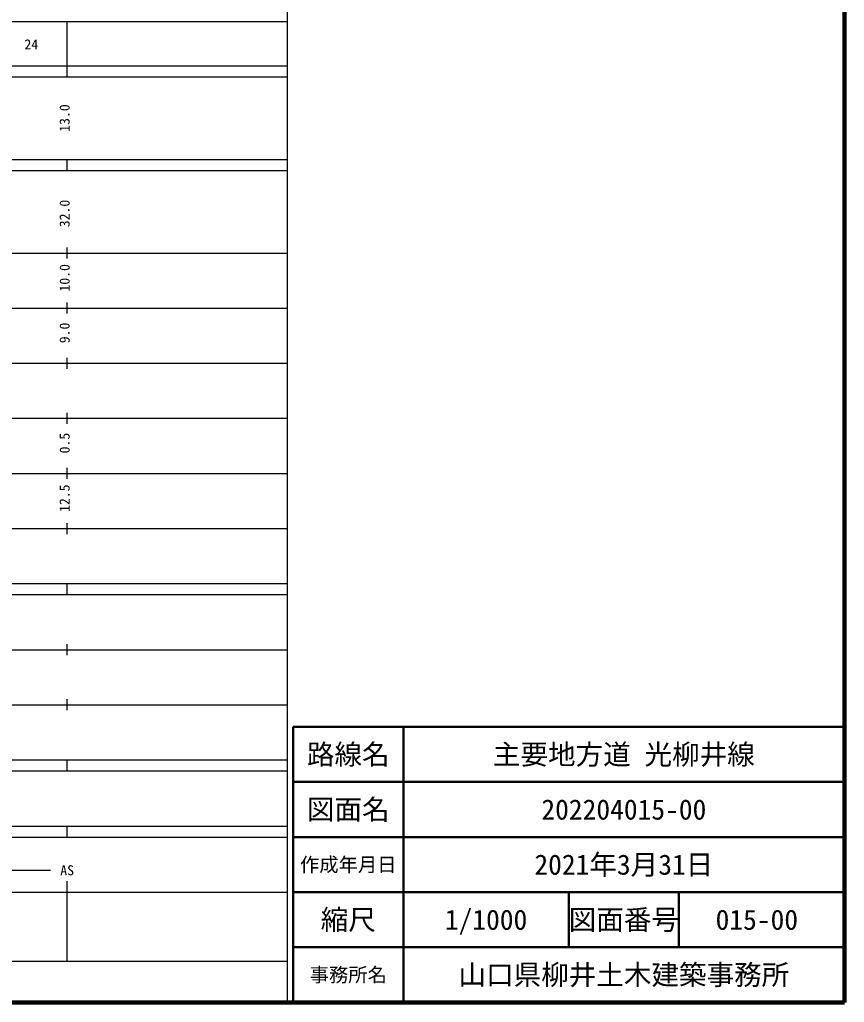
# Model space of a CAD drawing. Units: millimetres on the paper, enlarged 1000 times. Extents: x 40000 to 680000, y 20000 to 380000.
# Drawn here: x 530385 to 680000, y 20000 to 198357 of the extents above; entities that cross this region are included whole.
import ezdxf
from ezdxf.enums import TextEntityAlignment as Align

# ---------------------------------------------------------------- set-up
doc = ezdxf.new("R2010")
doc.units = ezdxf.units.MM
doc.header["$LTSCALE"] = 1000
for name, color, linetype, lineweight in [('M-TTL', 2, 'Continuous', 140), ('M-TTL-BAND', 7, 'Continuous', 25), ('M-TTL-FRAM', 2, 'Continuous', 50), ('M-TTL-LINE', 7, 'Continuous', 50)]:
    doc.layers.add(name, color=color, linetype=linetype, lineweight=lineweight)
doc.layers.add('M-TTL-TXT', color=7, linetype='Continuous')
doc.styles.add('ＭＳ ゴシック', font='')
doc.styles.get('ＭＳ ゴシック').set_extended_font_data('MS Gothic')

msp = doc.modelspace()

# ---------------------------------------------------------------- linework, layer by layer
at = {"layer": 'M-TTL'}
for p, q in [((680000, 20000), (680000, 380000)), ((40000, 20000), (680000, 20000))]:
    msp.add_line(p, q, dxfattribs=at)
at = {"layer": 'M-TTL-BAND'}
for p, q in [((579000, 20000), (579000, 370000)), ((68000, 198000), (579000, 198000)), ((539000, 188000), (539000, 198000)), ((40000, 190000), (579000, 190000)), ((40000, 188000), (579000, 188000)), ((40000, 173000), (579000, 173000)), ((539000, 171000), (539000, 173000)), ((40000, 171000), (579000, 171000)), ((539000, 155000), (539000, 157000)), ((40000, 156000), (579000, 156000)), ((539000, 145000), (539000, 147000)), ((46000, 146000), (579000, 146000)), ((52000, 136000), (579000, 136000)), ((539000, 135000), (539000, 137000)), ((539000, 125000), (539000, 127000)), ((46000, 126000), (579000, 126000)), ((52000, 116000), (579000, 116000)), ((539000, 115000), (539000, 117000)), ((46000, 106000), (579000, 106000)), ((539000, 105000), (539000, 107000)), ((40000, 96000), (579000, 96000)), ((539000, 94000), (539000, 96000)), ((40000, 94000), (579000, 94000)), ((49000, 84000), (579000, 84000)), ((539000, 83000), (539000, 85000)), ((539000, 73000), (539000, 75000)), ((40000, 74000), (579000, 74000)), ((40000, 64000), (579000, 64000)), ((539000, 62000), (539000, 64000)), ((40000, 62000), (579000, 62000)), ((40000, 52000), (579000, 52000)), ((539000, 50000), (539000, 52000)), ((40000, 50000), (579000, 50000)), ((275500, 44000), (536000, 44000)), ((539000, 27500), (539000, 42000)), ((40000, 40000), (579000, 40000)), ((68000, 27500), (579000, 27500))]:
    msp.add_line(p, q, dxfattribs=at)
at = {"layer": 'M-TTL-FRAM'}
for p, q in [((680000, 70000), (580000, 70000)), ((580000, 70000), (580000, 20000))]:
    msp.add_line(p, q, dxfattribs=at)
at = {"layer": 'M-TTL-LINE'}
for p, q in [((600000, 70000), (600000, 20000)), ((680000, 60000), (580000, 60000)), ((680000, 50000), (580000, 50000)), ((680000, 40000), (580000, 40000)), ((630000, 40000), (630000, 30000)), ((650000, 40000), (650000, 30000)), ((680000, 30000), (580000, 30000))]:
    msp.add_line(p, q, dxfattribs=at)

# ---------------------------------------------------------------- texts
at = {"layer": 'M-TTL-BAND', "style": 'ＭＳ ゴシック'}
for s, p in [('24', (532500, 192405)), ('AS', (539000, 42500))]:
    msp.add_text(s, height=1833, dxfattribs=at).set_placement(p, align=Align.BOTTOM_CENTER)
for s, p in [('13.0', (540000, 180500)), ('32.0', (540000, 163174)), ('10.0', (540000, 151500)), ('9.0', (540000, 141500)), ('0.5', (540000, 121500)), ('12.5', (540000, 111500))]:
    msp.add_text(s, height=1833, rotation=90, dxfattribs=at).set_placement(p, align=Align.BOTTOM_CENTER)
at = {"layer": 'M-TTL-TXT', "style": 'ＭＳ ゴシック'}
for s, height, p in [('路線名', 3666, (590000, 65000)), ('路線名', 3666, (590000, 65000)), ('主要地方道 光柳井線', 3666, (640000, 65000)), ('図面名', 3666, (590000, 55000)), ('図面名', 3666, (590000, 55000)), ('202204015-00', 3666, (640000, 55000)), ('作成年月日', 2566, (590000, 45000)), ('作成年月日', 2566, (590000, 45000)), ('2021年3月31日', 3666, (640000, 45000)), ('縮尺', 3666, (590000, 35000)), ('縮尺', 3666, (590000, 35000)), ('1/1000', 3666, (615000, 35000)), ('図面番号', 3666, (640000, 35000)), ('図面番号', 3666, (640000, 35000)), ('015-00', 3666, (664125, 35000)), ('山口県柳井土木建築事務所', 3666, (640000, 25000)), ('事務所名', 2566, (590000, 25000)), ('事務所名', 2566, (590000, 25000))]:
    msp.add_text(s, height=height, dxfattribs=at).set_placement(p, align=Align.MIDDLE_CENTER)

doc.saveas('drawing.dxf')
